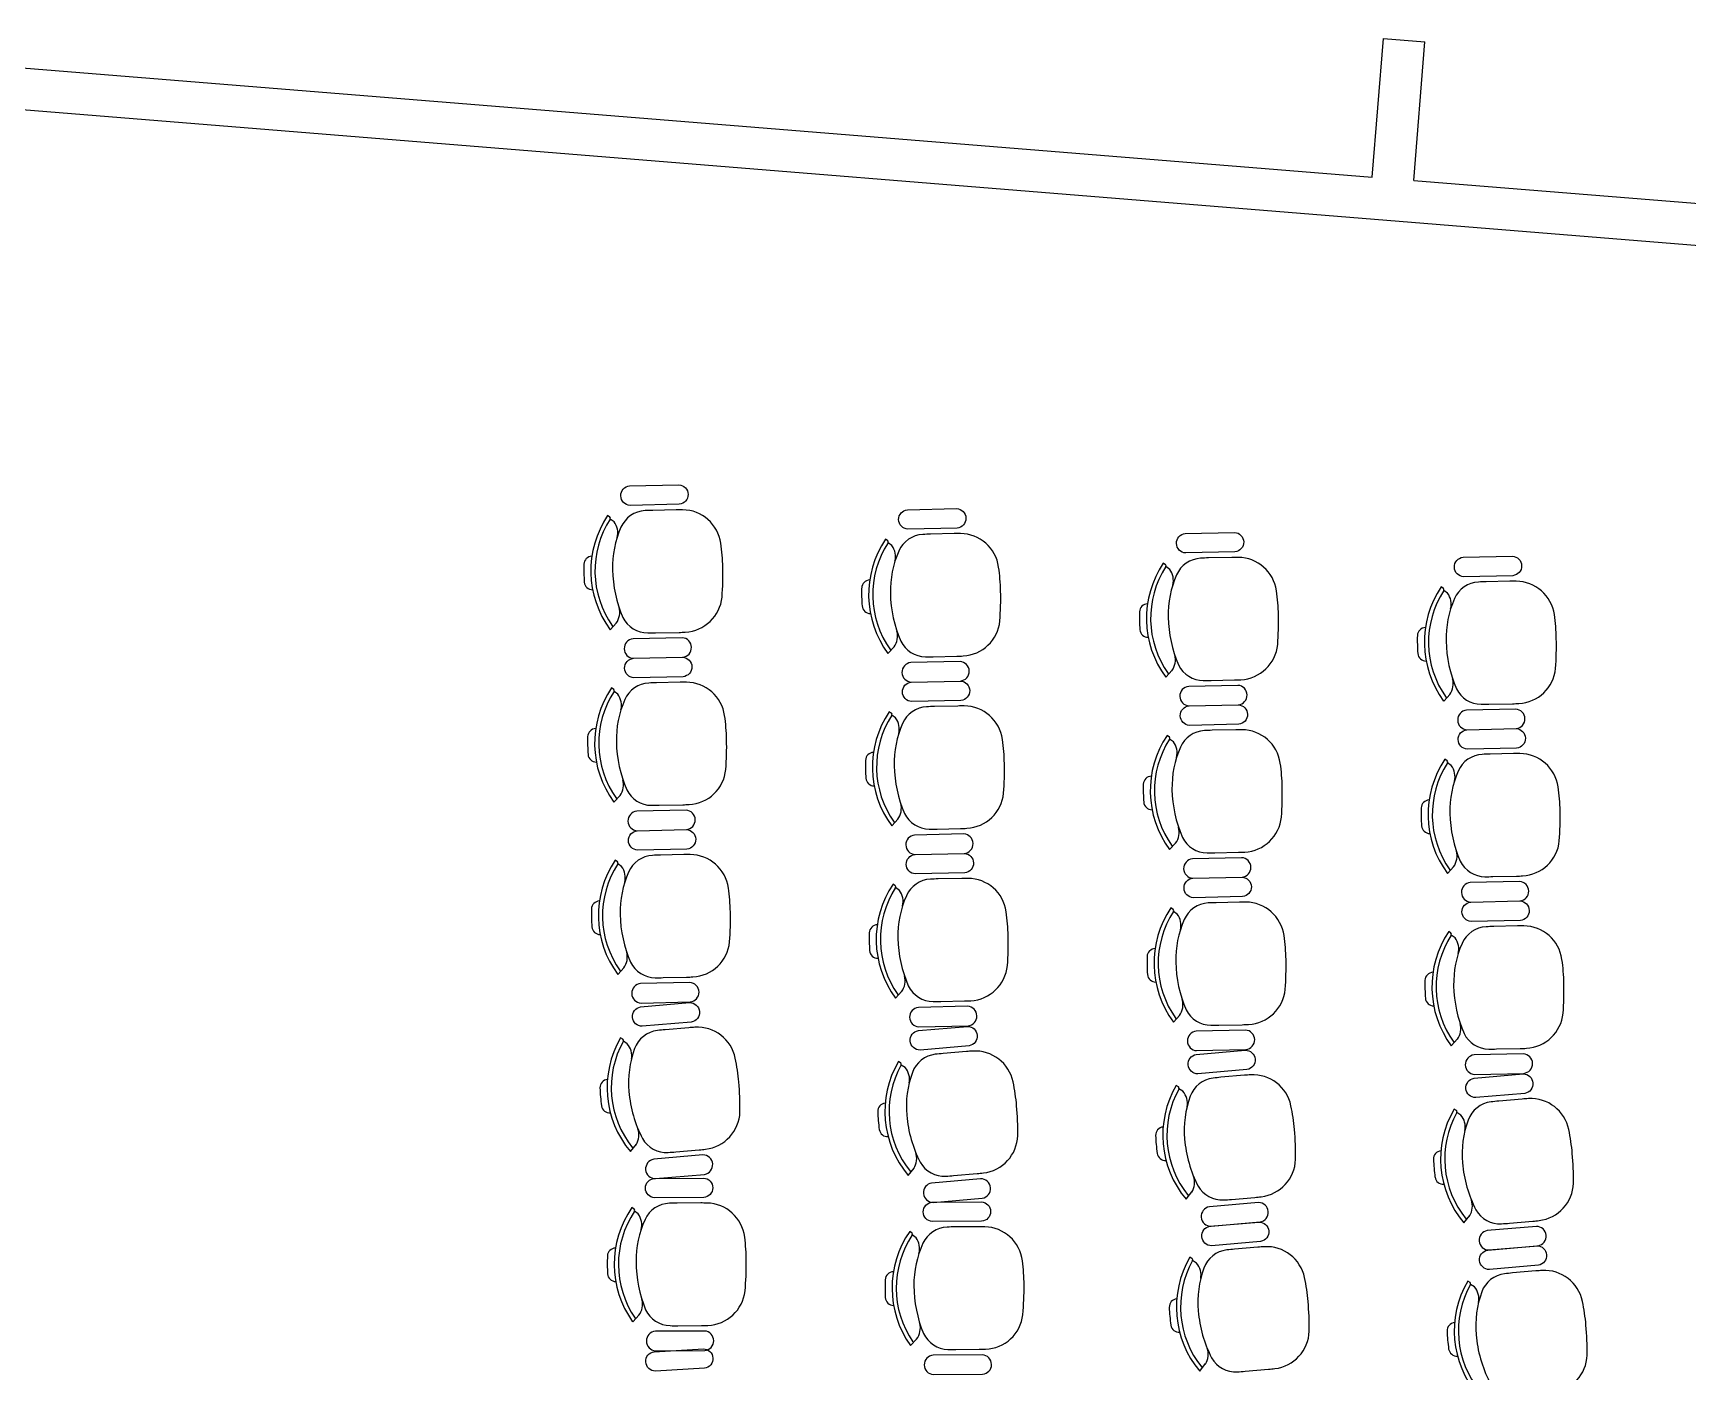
# Model space of a CAD drawing. Header units: inches. Extents: x -18604 to 2753, y -9056 to 3482.
# Drawn here: x -10252 to -9657, y -10 to 472 of the extents above; entities that cross this region are included whole.
import ezdxf

# ---------------------------------------------------------------- set-up
doc = ezdxf.new("R2010")
doc.units = ezdxf.units.IN
doc.layers.add('MOVEIS', color=2, linetype='Continuous')
doc.layers.add('Parede', color=6, linetype='Continuous')

msp = doc.modelspace()

# ---------------------------------------------------------------- linework, layer by layer
at = {"layer": 'MOVEIS'}
for p, q in [((-10044.68, 297.67, 63.44), (-10045.5, 298.26, 63.44)), ((-10043.2, 296, 63.44), (-10044.57, 296.97, 63.44)), ((-9944.78, 289.12, 63.44), (-9945.6, 289.7, 63.44)), ((-9943.3, 287.44, 63.44), (-9944.67, 288.42, 63.44)), ((-9844.87, 280.57, 63.44), (-9845.69, 281.15, 63.44)), ((-9843.39, 278.89, 63.44), (-9844.76, 279.87, 63.44)), ((-9744.95, 272.01, 63.44), (-9745.77, 272.6, 63.44)), ((-9743.47, 270.34, 63.44), (-9744.83, 271.31, 63.44)), ((-10044.6, 257.2, 63.44), (-10042.3, 259.71, 63.44)), ((-9944.7, 248.65, 63.44), (-9942.4, 251.16, 63.44)), ((-9844.79, 240.09, 63.44), (-9842.48, 242.61, 63.44)), ((-10043.32, 235.69, 63.44), (-10044.14, 236.27, 63.44)), ((-10041.84, 234.01, 63.44), (-10043.21, 234.99, 63.44)), ((-9744.86, 231.54, 63.44), (-9742.56, 234.05, 63.44)), ((-9943.42, 227.13, 63.44), (-9944.24, 227.72, 63.44)), ((-9941.94, 225.46, 63.44), (-9943.31, 226.44, 63.44)), ((-9843.51, 218.58, 63.44), (-9844.33, 219.17, 63.44)), ((-9842.03, 216.91, 63.44), (-9843.4, 217.88, 63.44)), ((-9743.59, 210.03, 63.44), (-9744.4, 210.61, 63.44)), ((-9742.11, 208.35, 63.44), (-9743.47, 209.33, 63.44)), ((-10043.24, 195.21, 63.44), (-10040.93, 197.73, 63.44)), ((-9943.34, 186.66, 63.44), (-9941.04, 189.17, 63.44)), ((-9843.43, 178.11, 63.44), (-9841.12, 180.62, 63.44)), ((-10041.96, 173.7, 63.44), (-10042.78, 174.29, 63.44)), ((-10040.48, 172.03, 63.44), (-10041.85, 173, 63.44)), ((-9743.5, 169.55, 63.44), (-9741.2, 172.07, 63.44)), ((-9942.06, 165.15, 63.44), (-9942.88, 165.73, 63.44)), ((-9940.58, 163.47, 63.44), (-9941.95, 164.45, 63.44)), ((-9842.15, 156.6, 63.44), (-9842.97, 157.18, 63.44)), ((-9840.67, 154.92, 63.44), (-9842.04, 155.9, 63.44)), ((-9742.23, 148.04, 63.44), (-9743.04, 148.63, 63.44)), ((-9740.75, 146.37, 63.44), (-9742.11, 147.34, 63.44)), ((-10041.88, 133.23, 63.44), (-10039.57, 135.74, 63.44)), ((-9941.98, 124.68, 63.44), (-9939.67, 127.19, 63.44)), ((-9842.07, 116.12, 63.44), (-9839.76, 118.64, 63.44)), ((-10040.01, 109.91, 63.44), (-10040.86, 110.45, 63.44)), ((-10038.43, 108.34, 63.44), (-10039.85, 109.23, 63.44)), ((-9742.14, 107.57, 63.44), (-9739.84, 110.08, 63.44)), ((-9940.11, 101.36, 63.44), (-9940.96, 101.89, 63.44)), ((-9938.53, 99.79, 63.44), (-9939.95, 100.67, 63.44)), ((-9840.2, 92.81, 63.44), (-9841.05, 93.34, 63.44)), ((-9838.62, 91.23, 63.44), (-9840.04, 92.12, 63.44)), ((-9740.28, 84.26, 63.44), (-9741.13, 84.79, 63.44)), ((-9738.69, 82.68, 63.44), (-9740.12, 83.57, 63.44)), ((-10037.32, 69.53, 63.44), (-10035.18, 72.19, 63.44)), ((-9937.42, 60.98, 63.44), (-9935.28, 63.63, 63.44)), ((-9837.51, 52.43, 63.44), (-9835.37, 55.08, 63.44)), ((-10035.95, 48.8, 63.44), (-10036.75, 49.4, 63.44)), ((-10034.49, 47.1, 63.44), (-10035.84, 48.1, 63.44)), ((-9737.58, 43.87, 63.44), (-9735.45, 46.53, 63.44)), ((-9936.05, 40.25, 63.44), (-9936.86, 40.85, 63.44)), ((-9934.6, 38.55, 63.44), (-9935.94, 39.55, 63.44)), ((-9835.3, 31.01, 63.44), (-9836.15, 31.54, 63.44)), ((-9833.71, 29.43, 63.44), (-9835.14, 30.32, 63.44)), ((-9735.37, 22.46, 63.44), (-9736.22, 22.99, 63.44)), ((-9733.79, 20.88, 63.44), (-9735.21, 21.77, 63.44)), ((-10036.5, 8.33, 63.44), (-10034.16, 10.81, 63.44)), ((-9936.6, -0.22, 63.44), (-9934.26, 2.26, 63.44)), ((-9832.6, -9.37, 63.44), (-9830.47, -6.72, 63.44))]:
    msp.add_line(p, q, dxfattribs=at)
at = {"layer": 'MOVEIS', "elevation": 63.44}
for points in [[(-10019.89, 309.29, -0.928571), (-10019.73, 302.29), (-10037.43, 301.9, -0.928571), (-10037.58, 308.9)], [(-10020.8, 300.3), (-10029.26, 300.11, 0.007386), (-10032.06, 300.01, 0.283766), (-10040.71, 294.04, 0.109248), (-10043.73, 278.79, 0.096656), (-10039.99, 261.62, 0.283766), (-10031.1, 256.03, 0.007386), (-10028.29, 256.06), (-10019.83, 256.24, 0.007546), (-10017.57, 256.32, 0.371031), (-10004.36, 268.94, 0.024121), (-10004.08, 279.66, 0.029876), (-10004.79, 288.29, 0.371031), (-10018.53, 300.31, 0.007546)], [(-9919.99, 300.73, -0.928571), (-9919.83, 293.74), (-9937.53, 293.35, -0.928571), (-9937.68, 300.35)], [(-9920.9, 291.75), (-9929.36, 291.56, 0.007386), (-9932.16, 291.46, 0.283766), (-9940.81, 285.49, 0.109248), (-9943.83, 270.24, 0.096656), (-9940.09, 253.07, 0.283766), (-9931.2, 247.48, 0.007386), (-9928.39, 247.5), (-9919.93, 247.69, 0.007546), (-9917.67, 247.77, 0.371031), (-9904.46, 260.39, 0.024121), (-9904.18, 271.11, 0.029876), (-9904.89, 279.74, 0.371031), (-9918.63, 291.76, 0.007546)], [(-9820.08, 292.18, -0.928571), (-9819.92, 285.18), (-9837.62, 284.79, -0.928571), (-9837.77, 291.79)], [(-9820.99, 283.19), (-9829.45, 283.01, 0.007386), (-9832.25, 282.9, 0.283766), (-9840.9, 276.93, 0.109248), (-9843.92, 261.68, 0.096656), (-9840.18, 244.51, 0.283766), (-9831.29, 238.93, 0.007386), (-9828.48, 238.95), (-9820.02, 239.14, 0.007546), (-9817.76, 239.22, 0.371031), (-9804.55, 251.84, 0.024121), (-9804.27, 262.56, 0.029876), (-9804.98, 271.18, 0.371031), (-9818.72, 283.21, 0.007546)], [(-9720.15, 283.63, -0.928571), (-9720, 276.63), (-9737.69, 276.24, -0.928571), (-9737.85, 283.24)], [(-9721.06, 274.64), (-9729.52, 274.45, 0.007386), (-9732.33, 274.35, 0.283766), (-9740.97, 268.38, 0.109248), (-9743.99, 253.13, 0.096656), (-9740.26, 235.96, 0.283766), (-9731.36, 230.38, 0.007386), (-9728.56, 230.4), (-9720.09, 230.58, 0.007546), (-9717.83, 230.66, 0.371031), (-9704.63, 243.28, 0.024121), (-9704.35, 254, 0.029876), (-9705.05, 262.63, 0.371031), (-9718.8, 274.65, 0.007546)], [(-10018.53, 247.3, 0.928571), (-10018.68, 254.3), (-10036.37, 253.91, 0.928571), (-10036.22, 246.91)], [(-10018.53, 247.3, -0.928571), (-10018.37, 240.3), (-10036.07, 239.91, -0.928571), (-10036.22, 246.91)], [(-9918.63, 238.75, 0.928571), (-9918.78, 245.75), (-9936.48, 245.36, 0.928571), (-9936.32, 238.36)], [(-10019.44, 238.31), (-10027.9, 238.13, 0.007386), (-10030.7, 238.02, 0.283766), (-10039.35, 232.05, 0.109248), (-10042.37, 216.8, 0.096656), (-10038.63, 199.64, 0.283766), (-10029.74, 194.05, 0.007386), (-10026.93, 194.07), (-10018.47, 194.26, 0.007546), (-10016.21, 194.34, 0.371031), (-10003, 206.96, 0.024121), (-10002.72, 217.68, 0.029876), (-10003.43, 226.3, 0.371031), (-10017.17, 238.33, 0.007546)], [(-9918.63, 238.75, -0.928571), (-9918.47, 231.75), (-9936.17, 231.36, -0.928571), (-9936.32, 238.36)], [(-9818.71, 230.2, 0.928571), (-9818.87, 237.19), (-9836.56, 236.81, 0.928571), (-9836.41, 229.81)], [(-9919.54, 229.76), (-9928, 229.58, 0.007386), (-9930.8, 229.47, 0.283766), (-9939.45, 223.5, 0.109248), (-9942.47, 208.25, 0.096656), (-9938.73, 191.08, 0.283766), (-9929.84, 185.5, 0.007386), (-9927.03, 185.52), (-9918.57, 185.7, 0.007546), (-9916.31, 185.79, 0.371031), (-9903.1, 198.41, 0.024121), (-9902.82, 209.12, 0.029876), (-9903.53, 217.75, 0.371031), (-9917.27, 229.78, 0.007546)], [(-9818.71, 230.2, -0.928571), (-9818.56, 223.2), (-9836.26, 222.81, -0.928571), (-9836.41, 229.81)], [(-9718.79, 221.64, 0.928571), (-9718.94, 228.64), (-9736.64, 228.25, 0.928571), (-9736.49, 221.25)], [(-9819.63, 221.21), (-9828.09, 221.02, 0.007386), (-9830.89, 220.92, 0.283766), (-9839.53, 214.95, 0.109248), (-9842.56, 199.7, 0.096656), (-9838.82, 182.53, 0.283766), (-9829.93, 176.94, 0.007386), (-9827.12, 176.96), (-9818.66, 177.15, 0.007546), (-9816.4, 177.23, 0.371031), (-9803.19, 189.85, 0.024121), (-9802.91, 200.57, 0.029876), (-9803.62, 209.2, 0.371031), (-9817.36, 221.22, 0.007546)], [(-9718.79, 221.64, -0.928571), (-9718.64, 214.64), (-9736.33, 214.25, -0.928571), (-9736.49, 221.25)], [(-9719.7, 212.65), (-9728.16, 212.47, 0.007386), (-9730.97, 212.36, 0.283766), (-9739.61, 206.39, 0.109248), (-9742.63, 191.15, 0.096656), (-9738.9, 173.98, 0.283766), (-9730, 168.39, 0.007386), (-9727.2, 168.41), (-9718.73, 168.6, 0.007546), (-9716.47, 168.68, 0.371031), (-9703.27, 181.3, 0.024121), (-9702.99, 192.02, 0.029876), (-9703.69, 200.64, 0.371031), (-9717.44, 212.67, 0.007546)], [(-10017.16, 185.32, 0.928571), (-10017.32, 192.31), (-10035.01, 191.93, 0.928571), (-10034.86, 184.93)], [(-10017.16, 185.32, -0.928571), (-10017.01, 178.32), (-10034.71, 177.93, -0.928571), (-10034.86, 184.93)], [(-9917.26, 176.76, 0.928571), (-9917.42, 183.76), (-9935.11, 183.37, 0.928571), (-9934.96, 176.38)], [(-10018.07, 176.33), (-10026.54, 176.14, 0.007386), (-10029.34, 176.04, 0.283766), (-10037.98, 170.07, 0.109248), (-10041.01, 154.82, 0.096656), (-10037.27, 137.65, 0.283766), (-10028.38, 132.06, 0.007386), (-10025.57, 132.08), (-10017.11, 132.27, 0.007546), (-10014.85, 132.35, 0.371031), (-10001.64, 144.97, 0.024121), (-10001.36, 155.69, 0.029876), (-10002.07, 164.32, 0.371031), (-10015.81, 176.34, 0.007546)], [(-9917.26, 176.76, -0.928571), (-9917.11, 169.77), (-9934.81, 169.38, -0.928571), (-9934.96, 176.38)], [(-9817.35, 168.21, 0.928571), (-9817.51, 175.21), (-9835.2, 174.82, 0.928571), (-9835.05, 167.82)], [(-9918.18, 167.78), (-9926.64, 167.59, 0.007386), (-9929.44, 167.49, 0.283766), (-9938.08, 161.52, 0.109248), (-9941.11, 146.27, 0.096656), (-9937.37, 129.1, 0.283766), (-9928.48, 123.51, 0.007386), (-9925.67, 123.53), (-9917.21, 123.72, 0.007546), (-9914.95, 123.8, 0.371031), (-9901.74, 136.42, 0.024121), (-9901.46, 147.14, 0.029876), (-9902.17, 155.77, 0.371031), (-9915.91, 167.79, 0.007546)], [(-9817.35, 168.21, -0.928571), (-9817.2, 161.21), (-9834.9, 160.82, -0.928571), (-9835.05, 167.82)], [(-9717.43, 159.66, 0.928571), (-9717.58, 166.65), (-9735.28, 166.27, 0.928571), (-9735.13, 159.27)], [(-9818.26, 159.22), (-9826.73, 159.04, 0.007386), (-9829.53, 158.93, 0.283766), (-9838.17, 152.96, 0.109248), (-9841.2, 137.71, 0.096656), (-9837.46, 120.54, 0.283766), (-9828.56, 114.96, 0.007386), (-9825.76, 114.98), (-9817.3, 115.17, 0.007546), (-9815.03, 115.25, 0.371031), (-9801.83, 127.87, 0.024121), (-9801.55, 138.58, 0.029876), (-9802.26, 147.21, 0.371031), (-9816, 159.24, 0.007546)], [(-9717.43, 159.66, -0.928571), (-9717.28, 152.66), (-9734.97, 152.27, -0.928571), (-9735.13, 159.27)], [(-9718.34, 150.67), (-9726.8, 150.48, 0.007386), (-9729.61, 150.38, 0.283766), (-9738.25, 144.41, 0.109248), (-9741.27, 129.16, 0.096656), (-9737.54, 111.99, 0.283766), (-9728.64, 106.4, 0.007386), (-9725.83, 106.43), (-9717.37, 106.61, 0.007546), (-9715.11, 106.69, 0.371031), (-9701.91, 119.31, 0.024121), (-9701.63, 130.03, 0.029876), (-9702.33, 138.66, 0.371031), (-9716.08, 150.68, 0.007546)], [(-10015.8, 123.33, 0.928571), (-10015.96, 130.33), (-10033.65, 129.94, 0.928571), (-10033.5, 122.94)], [(-10016.01, 123.1, -0.928571), (-10015.41, 116.13), (-10033.04, 114.6, -0.928571), (-10033.65, 121.58)], [(-9915.9, 114.78, 0.928571), (-9916.06, 121.78), (-9933.75, 121.39, 0.928571), (-9933.6, 114.39)], [(-10016.34, 114.08), (-10024.78, 113.35, 0.007386), (-10027.57, 113.06, 0.283766), (-10035.81, 106.55, 0.109248), (-10037.84, 91.13, 0.096656), (-10033.01, 74.24, 0.283766), (-10023.77, 69.24, 0.007386), (-10020.97, 69.44), (-10012.54, 70.17, 0.007546), (-10010.29, 70.4, 0.371031), (-9997.92, 83.84, 0.024121), (-9998.33, 94.56, 0.029876), (-9999.59, 103.12, 0.371031), (-10014.09, 114.24, 0.007546)], [(-9916.11, 114.55, -0.928571), (-9915.51, 107.58), (-9933.14, 106.05, -0.928571), (-9933.75, 113.02)], [(-9815.99, 106.23, 0.928571), (-9816.15, 113.22), (-9833.84, 112.84, 0.928571), (-9833.69, 105.84)], [(-9916.44, 105.52), (-9924.88, 104.79, 0.007386), (-9927.67, 104.51, 0.283766), (-9935.91, 97.99, 0.109248), (-9937.94, 82.58, 0.096656), (-9933.11, 65.69, 0.283766), (-9923.87, 60.69, 0.007386), (-9921.07, 60.89), (-9912.64, 61.62, 0.007546), (-9910.39, 61.85, 0.371031), (-9898.02, 75.29, 0.024121), (-9898.43, 86.01, 0.029876), (-9899.69, 94.57, 0.371031), (-9914.19, 105.69, 0.007546)], [(-9816.2, 106, -0.928571), (-9815.6, 99.02), (-9833.23, 97.5, -0.928571), (-9833.84, 104.47)], [(-9716.07, 97.67, 0.928571), (-9716.22, 104.67), (-9733.92, 104.28, 0.928571), (-9733.76, 97.28)], [(-9816.53, 96.97), (-9824.96, 96.24, 0.007386), (-9827.76, 95.96, 0.283766), (-9836, 89.44, 0.109248), (-9838.03, 74.03, 0.096656), (-9833.2, 57.14, 0.283766), (-9823.96, 52.14, 0.007386), (-9821.16, 52.34), (-9812.73, 53.07, 0.007546), (-9810.48, 53.3, 0.371031), (-9798.11, 66.74, 0.024121), (-9798.52, 77.45, 0.029876), (-9799.78, 86.02, 0.371031), (-9814.28, 97.13, 0.007546)], [(-9716.28, 97.44, -0.928571), (-9715.68, 90.47), (-9733.31, 88.94, -0.928571), (-9733.91, 95.92)], [(-9716.61, 88.42), (-9725.04, 87.69, 0.007386), (-9727.83, 87.4, 0.283766), (-9736.07, 80.89, 0.109248), (-9738.11, 65.47, 0.096656), (-9733.27, 48.58, 0.283766), (-9724.04, 43.58, 0.007386), (-9721.24, 43.78), (-9712.8, 44.51, 0.007546), (-9710.55, 44.74, 0.371031), (-9698.19, 58.18, 0.024121), (-9698.6, 68.9, 0.029876), (-9699.86, 77.46, 0.371031), (-9714.35, 88.58, 0.007546)], [(-10010.66, 61.34, 0.928571), (-10011.27, 68.31), (-10028.9, 66.78, 0.928571), (-10028.3, 59.81)], [(-10010.97, 60.02, -0.928571), (-10010.93, 53.02), (-10028.63, 52.91, -0.928571), (-10028.67, 59.91)], [(-9910.76, 52.78, 0.928571), (-9911.37, 59.76), (-9929, 58.23, 0.928571), (-9928.4, 51.26)], [(-10012.02, 51.05), (-10020.49, 51, 0.007386), (-10023.29, 50.94, 0.283766), (-10032.03, 45.11, 0.109248), (-10035.29, 29.91, 0.096656), (-10031.83, 12.68, 0.283766), (-10023.02, 6.95, 0.007386), (-10020.22, 6.93), (-10011.75, 6.98, 0.007546), (-10009.49, 7.03, 0.371031), (-9996.09, 19.44, 0.024121), (-9995.64, 30.15, 0.029876), (-9996.21, 38.79, 0.371031), (-10009.76, 51.03, 0.007546)], [(-9911.07, 51.47, -0.928571), (-9911.03, 44.47), (-9928.73, 44.36, -0.928571), (-9928.77, 51.36)], [(-9810.85, 44.23, 0.928571), (-9811.45, 51.2), (-9829.09, 49.68, 0.928571), (-9828.48, 42.7)], [(-9912.12, 42.5), (-9920.59, 42.45, 0.007386), (-9923.39, 42.39, 0.283766), (-9932.13, 36.55, 0.109248), (-9935.39, 21.35, 0.096656), (-9931.93, 4.13, 0.283766), (-9923.12, -1.6, 0.007386), (-9920.32, -1.62), (-9911.85, -1.57, 0.007546), (-9909.59, -1.52, 0.371031), (-9896.19, 10.89, 0.024121), (-9895.74, 21.6, 0.029876), (-9896.31, 30.23, 0.371031), (-9909.86, 42.48, 0.007546)], [(-9811.3, 44.2, -0.928571), (-9810.69, 37.23), (-9828.33, 35.7, -0.928571), (-9828.93, 42.67)], [(-9710.93, 35.68, 0.928571), (-9711.53, 42.65), (-9729.16, 41.12, 0.928571), (-9728.56, 34.15)], [(-9811.63, 35.17), (-9820.06, 34.44, 0.007386), (-9822.85, 34.16, 0.283766), (-9831.09, 27.64, 0.109248), (-9833.13, 12.23, 0.096656), (-9828.29, -4.66, 0.283766), (-9819.05, -9.66, 0.007386), (-9816.25, -9.46), (-9807.82, -8.73, 0.007546), (-9805.57, -8.5, 0.371031), (-9793.21, 4.94, 0.024121), (-9793.62, 15.65, 0.029876), (-9794.88, 24.22, 0.371031), (-9809.37, 35.33, 0.007546)], [(-9711.37, 35.65, -0.928571), (-9710.77, 28.67), (-9728.4, 27.14, -0.928571), (-9729.01, 34.12)], [(-9711.7, 26.62), (-9720.14, 25.89, 0.007386), (-9722.93, 25.6, 0.283766), (-9731.17, 19.09, 0.109248), (-9733.2, 3.68, 0.096656), (-9728.37, -13.22, 0.283766), (-9719.13, -18.22, 0.007386), (-9716.33, -18.02), (-9707.9, -17.29, 0.007546), (-9705.65, -17.06, 0.371031), (-9693.28, -3.61, 0.024121), (-9693.69, 7.1, 0.029876), (-9694.95, 15.66, 0.371031), (-9709.45, 26.78, 0.007546)], [(-10010.59, -1.98, 0.928571), (-10010.63, 5.02), (-10028.33, 4.91, 0.928571), (-10028.29, -2.08)], [(-10011.08, -1.39, -0.928571), (-10010.67, -8.37), (-10028.34, -9.41, -0.928571), (-10028.75, -2.42)], [(-9910.69, -10.53, 0.928571), (-9910.73, -3.53), (-9928.43, -3.64, 0.928571), (-9928.39, -10.64)]]:
    msp.add_lwpolyline(points, format="xyb", close=True, dxfattribs=at)
at = {"layer": 'MOVEIS'}
for centre, radius, start, end in [((-10015.87, 278.37, 63.44), 35.68, 146.12796, 216.38781), ((-10044.98, 297.26, 63.44), 0.5, 325.29748, 54.38799), ((-10015.78, 278.37, 63.44), 34.28, 147.11528, 215.40049), ((-10048.5, 292.02, 63.44), 6.63, 345.51825, 36.91738), ((-9915.97, 269.82, 63.44), 35.68, 146.12796, 216.38781), ((-9915.88, 269.82, 63.44), 34.28, 147.11528, 215.40049), ((-9945.08, 288.71, 63.44), 0.5, 325.29748, 54.38799), ((-9948.6, 283.46, 63.44), 6.63, 345.51825, 36.91738), ((-9978.19, 279.19, 63.44), 75.88, 178.82439, 183.69138), ((-10051.05, 280.63, 63.44), 3, 92.18903, 177.67456), ((-9816.06, 261.26, 63.44), 35.68, 146.12796, 216.38781), ((-9815.97, 261.26, 63.44), 34.28, 147.11528, 215.40049), ((-9845.16, 280.16, 63.44), 0.5, 325.29748, 54.38799), ((-10050.92, 274.56, 63.44), 3, 184.84121, 270.32675), ((-9951.15, 272.08, 63.44), 3, 92.18903, 177.67456), ((-9848.69, 274.91, 63.44), 6.63, 345.51825, 36.91738), ((-9878.29, 270.64, 63.44), 75.88, 178.82439, 183.69138), ((-9716.14, 252.71, 63.44), 35.68, 146.12796, 216.38781), ((-9716.04, 252.71, 63.44), 34.28, 147.11528, 215.40049), ((-9745.24, 271.6, 63.44), 0.5, 325.29748, 54.38799), ((-9748.77, 266.36, 63.44), 6.63, 345.51825, 36.91738), ((-10047.83, 263.47, 63.44), 6.69, 324.17783, 15.32311), ((-9951.02, 266.01, 63.44), 3, 184.84121, 270.32675), ((-9778.38, 262.09, 63.44), 75.88, 178.82439, 183.69138), ((-9851.24, 263.52, 63.44), 3, 92.18903, 177.67456), ((-9947.93, 254.92, 63.44), 6.69, 324.17783, 15.32311), ((-9851.11, 257.46, 63.44), 3, 184.84121, 270.32675), ((-9751.32, 254.97, 63.44), 3, 92.18903, 177.67456), ((-9678.46, 253.53, 63.44), 75.88, 178.82439, 183.69138), ((-9848.02, 246.37, 63.44), 6.69, 324.17783, 15.32311), ((-9751.18, 248.9, 63.44), 3, 184.84121, 270.32675), ((-9748.1, 237.81, 63.44), 6.69, 324.17783, 15.32311), ((-10014.51, 216.38, 63.44), 35.68, 146.12796, 216.38781), ((-10014.42, 216.38, 63.44), 34.28, 147.11528, 215.40049), ((-10043.61, 235.28, 63.44), 0.5, 325.29748, 54.38799), ((-10047.14, 230.03, 63.44), 6.63, 345.51825, 36.91738), ((-9914.61, 207.83, 63.44), 35.68, 146.12796, 216.38781), ((-9914.52, 207.83, 63.44), 34.28, 147.11528, 215.40049), ((-9943.71, 226.73, 63.44), 0.5, 325.29748, 54.38799), ((-10049.69, 218.64, 63.44), 3, 92.18903, 177.67456), ((-9947.24, 221.48, 63.44), 6.63, 345.51825, 36.91738), ((-9976.83, 217.21, 63.44), 75.88, 178.82439, 183.69138), ((-9814.7, 199.28, 63.44), 35.68, 146.12796, 216.38781), ((-9814.61, 199.28, 63.44), 34.28, 147.11528, 215.40049), ((-9843.8, 218.17, 63.44), 0.5, 325.29748, 54.38799), ((-9847.33, 212.93, 63.44), 6.63, 345.51825, 36.91738), ((-10049.56, 212.58, 63.44), 3, 184.84121, 270.32675), ((-9876.93, 208.66, 63.44), 75.88, 178.82439, 183.69138), ((-9949.79, 210.09, 63.44), 3, 92.18903, 177.67456), ((-9714.78, 190.72, 63.44), 35.68, 146.12796, 216.38781), ((-9714.68, 190.72, 63.44), 34.28, 147.11528, 215.40049), ((-9743.88, 209.62, 63.44), 0.5, 325.29748, 54.38799), ((-9747.41, 204.37, 63.44), 6.63, 345.51825, 36.91738), ((-10046.47, 201.49, 63.44), 6.69, 324.17783, 15.32311), ((-9949.66, 204.03, 63.44), 3, 184.84121, 270.32675), ((-9849.88, 201.54, 63.44), 3, 92.18903, 177.67456), ((-9777.02, 200.1, 63.44), 75.88, 178.82439, 183.69138), ((-9946.57, 192.93, 63.44), 6.69, 324.17783, 15.32311), ((-9849.75, 195.47, 63.44), 3, 184.84121, 270.32675), ((-9677.09, 191.55, 63.44), 75.88, 178.82439, 183.69138), ((-9749.96, 192.98, 63.44), 3, 92.18903, 177.67456), ((-9846.66, 184.38, 63.44), 6.69, 324.17783, 15.32311), ((-9749.82, 186.92, 63.44), 3, 184.84121, 270.32675), ((-10013.15, 154.4, 63.44), 35.68, 146.12796, 216.38781), ((-10013.06, 154.4, 63.44), 34.28, 147.11528, 215.40049), ((-10042.25, 173.29, 63.44), 0.5, 325.29748, 54.38799), ((-9746.73, 175.83, 63.44), 6.69, 324.17783, 15.32311), ((-10045.78, 168.05, 63.44), 6.63, 345.51825, 36.91738), ((-9913.25, 145.84, 63.44), 35.68, 146.12796, 216.38781), ((-9913.16, 145.85, 63.44), 34.28, 147.11528, 215.40049), ((-9942.35, 164.74, 63.44), 0.5, 325.29748, 54.38799), ((-9945.88, 159.49, 63.44), 6.63, 345.51825, 36.91738), ((-9975.47, 155.22, 63.44), 75.88, 178.82439, 183.69138), ((-10048.33, 156.66, 63.44), 3, 92.18903, 177.67456), ((-9813.34, 137.29, 63.44), 35.68, 146.12796, 216.38781), ((-9813.25, 137.29, 63.44), 34.28, 147.11528, 215.40049), ((-9842.44, 156.19, 63.44), 0.5, 325.29748, 54.38799), ((-9845.97, 150.94, 63.44), 6.63, 345.51825, 36.91738), ((-10048.2, 150.59, 63.44), 3, 184.84121, 270.32675), ((-9948.43, 148.11, 63.44), 3, 92.18903, 177.67456), ((-9875.57, 146.67, 63.44), 75.88, 178.82439, 183.69138), ((-9713.42, 128.74, 63.44), 35.68, 146.12796, 216.38781), ((-9713.32, 128.74, 63.44), 34.28, 147.11528, 215.40049), ((-9742.52, 147.63, 63.44), 0.5, 325.29748, 54.38799), ((-9746.05, 142.39, 63.44), 6.63, 345.51825, 36.91738), ((-10045.11, 139.5, 63.44), 6.69, 324.17783, 15.32311), ((-9948.3, 142.04, 63.44), 3, 184.84121, 270.32675), ((-9775.66, 138.12, 63.44), 75.88, 178.82439, 183.69138), ((-9848.52, 139.55, 63.44), 3, 92.18903, 177.67456), ((-9945.21, 130.95, 63.44), 6.69, 324.17783, 15.32311), ((-9848.39, 133.49, 63.44), 3, 184.84121, 270.32675), ((-9675.73, 129.56, 63.44), 75.88, 178.82439, 183.69138), ((-9748.6, 131, 63.44), 3, 92.18903, 177.67456), ((-9845.3, 122.4, 63.44), 6.69, 324.17783, 15.32311), ((-9748.46, 124.93, 63.44), 3, 184.84121, 270.32675), ((-9745.37, 113.84, 63.44), 6.69, 324.17783, 15.32311), ((-10010.02, 92.51, 63.44), 35.68, 149.82294, 220.08279), ((-10009.92, 92.52, 63.44), 34.28, 150.81026, 219.09547), ((-10040.28, 109.49, 63.44), 0.5, 328.99246, 58.08297), ((-10043.46, 104.02, 63.44), 6.63, 349.21323, 40.61236), ((-9910.12, 83.96, 63.44), 35.68, 149.82294, 220.08279), ((-9940.38, 100.94, 63.44), 0.5, 328.99246, 58.08297), ((-10045.27, 92.5, 63.44), 3, 95.88401, 181.36954), ((-9910.02, 83.96, 63.44), 34.28, 150.81026, 219.09547), ((-9943.56, 95.47, 63.44), 6.63, 349.21323, 40.61236), ((-9972.47, 95.76, 63.44), 75.88, 182.51937, 187.38636), ((-9810.2, 75.4, 63.44), 35.68, 149.82294, 220.08279), ((-9810.11, 75.41, 63.44), 34.28, 150.81026, 219.09547), ((-9840.47, 92.38, 63.44), 0.5, 328.99246, 58.08297), ((-9843.65, 86.92, 63.44), 6.63, 349.21323, 40.61236), ((-10044.74, 86.45, 63.44), 3, 188.53619, 274.02173), ((-9945.37, 83.95, 63.44), 3, 95.88401, 181.36954), ((-9872.57, 87.21, 63.44), 75.88, 182.51937, 187.38636), ((-9710.28, 66.85, 63.44), 35.68, 149.82294, 220.08279), ((-9710.19, 66.86, 63.44), 34.28, 150.81026, 219.09547), ((-9740.54, 83.83, 63.44), 0.5, 328.99246, 58.08297), ((-10040.95, 75.58, 63.44), 6.69, 327.87281, 19.01809), ((-9944.84, 77.9, 63.44), 3, 188.53619, 274.02173), ((-9845.46, 75.39, 63.44), 3, 95.88401, 181.36954), ((-9743.72, 78.37, 63.44), 6.63, 349.21323, 40.61236), ((-9772.65, 78.66, 63.44), 75.88, 182.51937, 187.38636), ((-9941.05, 67.03, 63.44), 6.69, 327.87281, 19.01809), ((-9844.93, 69.35, 63.44), 3, 188.53619, 274.02173), ((-9745.53, 66.84, 63.44), 3, 95.88401, 181.36954), ((-9672.73, 70.1, 63.44), 75.88, 182.51937, 187.38636), ((-9841.14, 58.48, 63.44), 6.69, 327.87281, 19.01809), ((-9745.01, 60.79, 63.44), 3, 188.53619, 274.02173), ((-10007.45, 29.04, 63.44), 35.68, 145.22, 215.47985), ((-10007.35, 29.04, 63.44), 34.28, 146.20732, 214.49253), ((-10036.25, 48.4, 63.44), 0.5, 324.38952, 53.48003), ((-9741.21, 49.92, 63.44), 6.69, 327.87281, 19.01809), ((-10039.86, 43.21, 63.44), 6.63, 344.61029, 36.00942), ((-9907.55, 20.49, 63.44), 35.68, 145.22, 215.47985), ((-9907.45, 20.49, 63.44), 34.28, 146.20732, 214.49253), ((-9936.35, 39.85, 63.44), 0.5, 324.38952, 53.48003), ((-9939.96, 34.65, 63.44), 6.63, 344.61029, 36.00942), ((-9969.75, 29.27, 63.44), 75.88, 177.91643, 182.78342), ((-10042.59, 31.86, 63.44), 3, 91.28107, 176.7666), ((-9805.3, 13.6, 63.44), 35.68, 149.82294, 220.08279), ((-9805.21, 13.61, 63.44), 34.28, 150.81026, 219.09547), ((-9835.56, 30.59, 63.44), 0.5, 328.99246, 58.08297), ((-10042.55, 25.79, 63.44), 3, 183.93325, 269.41879), ((-9942.69, 23.31, 63.44), 3, 91.28107, 176.7666), ((-9838.74, 25.12, 63.44), 6.63, 349.21323, 40.61236), ((-9869.86, 20.72, 63.44), 75.88, 177.91643, 182.78342), ((-9705.38, 5.05, 63.44), 35.68, 149.82294, 220.08279), ((-9705.28, 5.06, 63.44), 34.28, 150.81026, 219.09547), ((-9735.64, 22.03, 63.44), 0.5, 328.99246, 58.08297), ((-9738.82, 16.57, 63.44), 6.63, 349.21323, 40.61236), ((-10039.64, 14.66, 63.44), 6.69, 323.26987, 14.41515), ((-9942.65, 17.24, 63.44), 3, 183.93325, 269.41879), ((-9840.55, 13.59, 63.44), 3, 95.88401, 181.36954), ((-9767.75, 16.86, 63.44), 75.88, 182.51937, 187.38636), ((-9939.74, 6.1, 63.44), 6.69, 323.26987, 14.41515), ((-9840.03, 7.55, 63.44), 3, 188.53619, 274.02173), ((-9740.63, 5.04, 63.44), 3, 95.88401, 181.36954), ((-9667.83, 8.3, 63.44), 75.88, 182.51937, 187.38636), ((-9836.23, -3.32, 63.44), 6.69, 327.87281, 19.01809), ((-9740.1, -1.01, 63.44), 3, 188.53619, 274.02173)]:
    msp.add_arc(centre, radius, start, end, dxfattribs=at)
at = {"layer": 'Parede'}
for p, q in [((-10409.55, 471.74, 63.44), (-9770.58, 419.94, 63.44)), ((-9770.58, 419.94, -29.54), (-9766.54, 469.78, -29.54)), ((-9766.54, 469.78, 63.44), (-9751.59, 468.56, 63.44)), ((-9755.63, 418.73, -29.54), (-9751.59, 468.56, -29.54)), ((-10395.03, 455.51, 63.44), (-9009.28, 343.18, 63.44)), ((-9755.63, 418.73, 63.44), (-9008.81, 358.19, 63.44))]:
    msp.add_line(p, q, dxfattribs=at)

doc.saveas('drawing.dxf')
